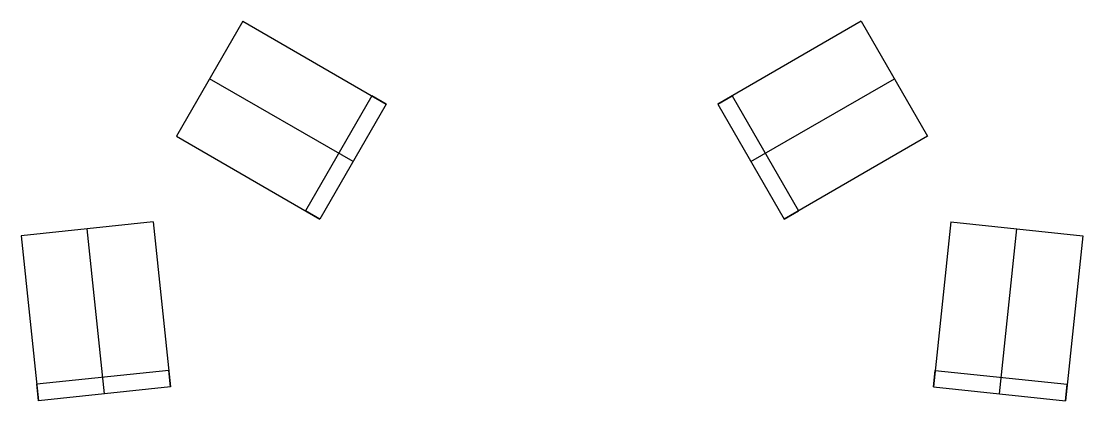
# Model space of a CAD drawing. Extents: x -32 to 32, y 16.6 to 39.5.
import ezdxf

# ---------------------------------------------------------------- set-up
doc = ezdxf.new("R2010")
doc.units = 0
doc.header["$MEASUREMENT"] = 0
doc.layers.add('VISIBLE', color=7, linetype='CONTINUOUS')

msp = doc.modelspace()

# ---------------------------------------------------------------- linework, layer by layer
at = {"layer": 'VISIBLE'}
for p, q in [((-18.66, 39.464), (-22.66, 32.536)), ((-18.66, 39.464), (-10, 34.464)), ((18.66, 39.464), (10, 34.464)), ((18.66, 39.464), (22.66, 32.536)), ((-12, 31), (-20.66, 36)), ((12, 31), (20.66, 36)), ((-10.866, 34.964), (-14.866, 28.036)), ((-10, 34.464), (-10.866, 34.964)), ((10, 34.464), (10.866, 34.964)), ((10.866, 34.964), (14.866, 28.036)), ((-10, 34.464), (-14, 27.536)), ((-10, 34.464), (-14, 27.536)), ((10, 34.464), (14, 27.536)), ((10, 34.464), (14, 27.536)), ((-22.66, 32.536), (-14, 27.536)), ((22.66, 32.536), (14, 27.536)), ((-14, 27.536), (-14.866, 28.036)), ((14, 27.536), (14.866, 28.036)), ((-24.067, 27.363), (-32.023, 26.527)), ((-27, 17), (-28.045, 26.945)), ((-24.067, 27.363), (-23.022, 17.418)), ((24.067, 27.363), (23.022, 17.418)), ((24.067, 27.363), (32.023, 26.527)), ((27, 17), (28.045, 26.945)), ((-32.023, 26.527), (-30.978, 16.582)), ((32.023, 26.527), (30.978, 16.582)), ((-23.126, 18.413), (-31.083, 17.576)), ((-23.022, 17.418), (-23.126, 18.413)), ((23.022, 17.418), (23.126, 18.413)), ((23.126, 18.413), (31.083, 17.576)), ((-30.978, 16.582), (-31.083, 17.576)), ((-23.022, 17.418), (-30.978, 16.582)), ((-23.022, 17.418), (-30.978, 16.582)), ((23.022, 17.418), (30.978, 16.582)), ((23.022, 17.418), (30.978, 16.582)), ((30.978, 16.582), (31.083, 17.576))]:
    msp.add_line(p, q, dxfattribs=at)

doc.saveas('drawing.dxf')
